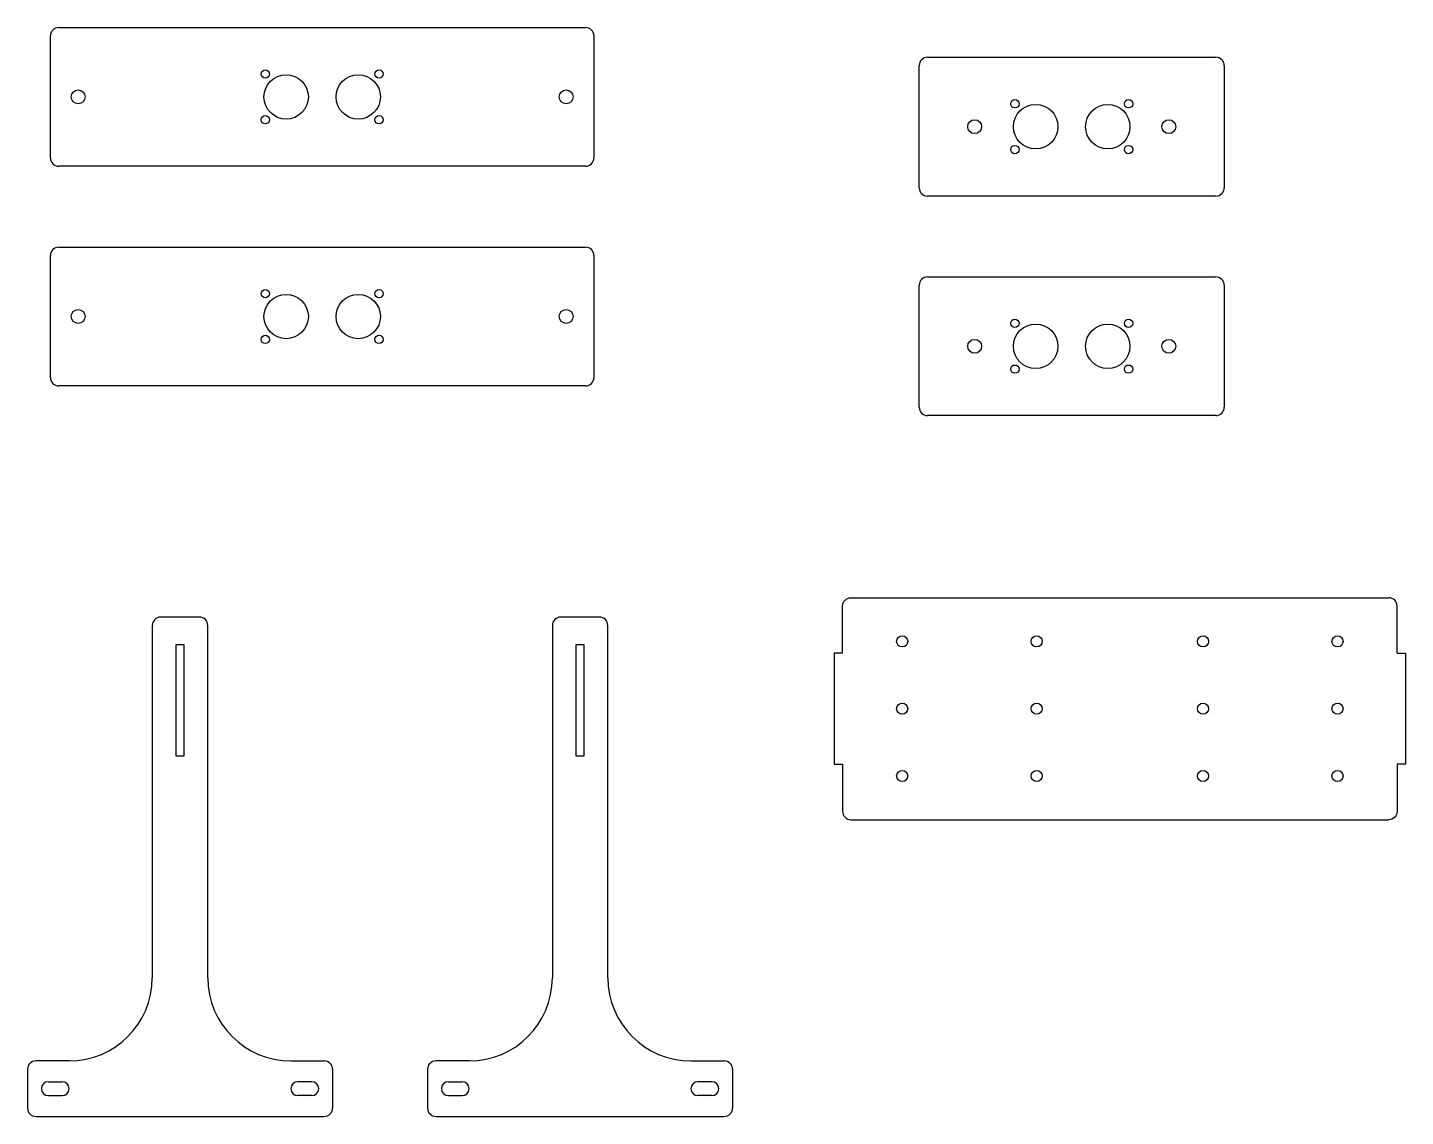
# Model space of a CAD drawing. Header units: inches. Extents: x 1186 to 1683, y -206 to 187.
import ezdxf

# ---------------------------------------------------------------- set-up
doc = ezdxf.new("R2010")
doc.units = ezdxf.units.IN
doc.header["$MEASUREMENT"] = 0

msp = doc.modelspace()

# ---------------------------------------------------------------- linework, layer by layer
for p, q in [((1197.67, 186.77), (1387.67, 186.77)), ((1194.67, 139.77), (1194.67, 183.77)), ((1390.67, 183.77), (1390.67, 139.77)), ((1510.98, 176.05), (1614.98, 176.05)), ((1507.98, 129.05), (1507.98, 173.05)), ((1617.98, 173.05), (1617.98, 129.05)), ((1387.67, 136.77), (1197.67, 136.77)), ((1614.98, 126.05), (1510.98, 126.05)), ((1194.67, 60.61), (1194.67, 104.61)), ((1197.67, 107.61), (1387.67, 107.61)), ((1390.67, 104.61), (1390.67, 60.61)), ((1510.98, 96.89), (1614.98, 96.89)), ((1507.98, 49.89), (1507.98, 93.89)), ((1617.98, 93.89), (1617.98, 49.89)), ((1387.67, 57.61), (1197.67, 57.61)), ((1614.98, 46.89), (1510.98, 46.89)), ((1483.35, -18.75), (1677.35, -18.75)), ((1231.4, -28.72, -13.3), (1231.4, -155.72, -13.3)), ((1248.4, -25.72, -13.3), (1234.4, -25.72, -13.3)), ((1251.4, -155.72, -13.3), (1251.4, -28.72, -13.3)), ((1375.67, -28.72, -13.3), (1375.67, -155.72, -13.3)), ((1392.67, -25.72, -13.3), (1378.67, -25.72, -13.3)), ((1395.67, -155.72, -13.3), (1395.67, -28.72, -13.3)), ((1483.35, -98.75), (1677.35, -98.75)), ((1186.4, -188.72, -13.3), (1186.4, -202.72, -13.3)), ((1201.4, -185.72, -13.3), (1189.4, -185.72, -13.3)), ((1281.4, -185.72, -13.3), (1293.4, -185.72, -13.3)), ((1296.4, -188.72, -13.3), (1296.4, -202.72, -13.3)), ((1330.67, -188.72, -13.3), (1330.67, -202.72, -13.3)), ((1345.67, -185.72, -13.3), (1333.67, -185.72, -13.3)), ((1425.67, -185.72, -13.3), (1437.67, -185.72, -13.3)), ((1440.67, -188.72, -13.3), (1440.67, -202.72, -13.3)), ((1193.9, -193.22, -13.3), (1198.9, -193.22, -13.3)), ((1288.9, -193.22, -13.3), (1283.9, -193.22, -13.3)), ((1338.17, -193.22, -13.3), (1343.17, -193.22, -13.3)), ((1433.17, -193.22, -13.3), (1428.17, -193.22, -13.3)), ((1193.9, -198.22, -13.3), (1198.9, -198.22, -13.3)), ((1288.9, -198.22, -13.3), (1283.9, -198.22, -13.3)), ((1338.17, -198.22, -13.3), (1343.17, -198.22, -13.3)), ((1433.17, -198.22, -13.3), (1428.17, -198.22, -13.3)), ((1189.4, -205.72, -13.3), (1293.4, -205.72, -13.3)), ((1333.67, -205.72, -13.3), (1437.67, -205.72, -13.3))]:
    msp.add_line(p, q)
for points in [[(1480.35, -38.75), (1480.35, -21.75, -0.414214), (1483.35, -18.75)], [(1680.35, -38.75), (1680.35, -21.75, 0.414214), (1677.35, -18.75)], [(1480.35, -78.75), (1480.35, -95.75, 0.414214), (1483.35, -98.75)], [(1680.35, -78.75), (1680.35, -95.75, -0.414214), (1677.35, -98.75)]]:
    msp.add_lwpolyline(points, format="xyb")
at = {"elevation": -13.3}
for points in [[(1239.9, -35.72), (1239.9, -75.72), (1242.9, -75.72), (1242.9, -35.72)], [(1384.17, -35.72), (1384.17, -75.72), (1387.17, -75.72), (1387.17, -35.72)]]:
    msp.add_lwpolyline(points, close=True, dxfattribs=at)
for points in [[(1480.35, -38.75), (1477.35, -38.75), (1477.35, -78.75), (1480.35, -78.75)], [(1680.35, -38.75), (1683.35, -38.75), (1683.35, -78.75), (1680.35, -78.75)]]:
    msp.add_lwpolyline(points)
for centre, radius in [((1272.17, 170.02), 1.5), ((1279.67, 161.77), 8), ((1305.67, 161.77), 8), ((1313.17, 170.02), 1.5), ((1204.67, 161.77), 2.5), ((1380.67, 161.77), 2.5), ((1542.48, 159.3), 1.5), ((1549.98, 151.05), 8), ((1575.98, 151.05), 8), ((1583.48, 159.3), 1.5), ((1272.17, 153.52), 1.5), ((1313.17, 153.52), 1.5), ((1527.98, 151.05), 2.5), ((1597.98, 151.05), 2.5), ((1542.48, 142.8), 1.5), ((1583.48, 142.8), 1.5), ((1272.17, 90.86), 1.5), ((1279.67, 82.61), 8), ((1305.67, 82.61), 8), ((1313.17, 90.86), 1.5), ((1204.67, 82.61), 2.5), ((1380.67, 82.61), 2.5), ((1542.48, 80.14), 1.5), ((1549.98, 71.89), 8), ((1575.98, 71.89), 8), ((1583.48, 80.14), 1.5), ((1272.17, 74.36), 1.5), ((1313.17, 74.36), 1.5), ((1527.98, 71.89), 2.5), ((1597.98, 71.89), 2.5), ((1542.48, 63.64), 1.5), ((1583.48, 63.64), 1.5), ((1501.85, -34.5), 2), ((1550.35, -34.5), 2), ((1610.35, -34.5), 2), ((1658.85, -34.5), 2), ((1501.85, -58.75), 2), ((1550.35, -58.75), 2), ((1610.35, -58.75), 2), ((1658.85, -58.75), 2), ((1501.85, -83), 2), ((1550.35, -83), 2), ((1610.35, -83), 2), ((1658.85, -83), 2)]:
    msp.add_circle(centre, radius)
for centre, radius, start, end in [((1197.67, 183.77), 3, 90, 180), ((1387.67, 183.77), 3, 0, 90), ((1510.98, 173.05), 3, 90, 180), ((1614.98, 173.05), 3, 0, 90), ((1197.67, 139.77), 3, 180, 270), ((1387.67, 139.77), 3, 270, 0), ((1510.98, 129.05), 3, 180, 270), ((1614.98, 129.05), 3, 270, 0), ((1197.67, 104.61), 3, 90, 180), ((1387.67, 104.61), 3, 0, 90), ((1510.98, 93.89), 3, 90, 180), ((1614.98, 93.89), 3, 0, 90), ((1197.67, 60.61), 3, 180, 270), ((1387.67, 60.61), 3, 270, 0), ((1510.98, 49.89), 3, 180, 270), ((1614.98, 49.89), 3, 270, 0), ((1234.4, -28.72, -13.3), 3, 90, 180), ((1248.4, -28.72, -13.3), 3, 0, 90), ((1378.67, -28.72, -13.3), 3, 90, 180), ((1392.67, -28.72, -13.3), 3, 0, 90), ((1201.4, -155.72, -13.3), 30, 270, 0), ((1281.4, -155.72, -13.3), 30, 180, 270), ((1345.67, -155.72, -13.3), 30, 270, 0), ((1425.67, -155.72, -13.3), 30, 180, 270), ((1189.4, -188.72, -13.3), 3, 90, 180), ((1293.4, -188.72, -13.3), 3, 0, 90), ((1333.67, -188.72, -13.3), 3, 90, 180), ((1437.67, -188.72, -13.3), 3, 0, 90), ((1193.9, -195.72, -13.3), 2.5, 90, 270), ((1198.9, -195.72, -13.3), 2.5, 270, 90), ((1283.9, -195.72, -13.3), 2.5, 90, 270), ((1288.9, -195.72, -13.3), 2.5, 270, 90), ((1338.17, -195.72, -13.3), 2.5, 90, 270), ((1343.17, -195.72, -13.3), 2.5, 270, 90), ((1428.17, -195.72, -13.3), 2.5, 90, 270), ((1433.17, -195.72, -13.3), 2.5, 270, 90), ((1189.4, -202.72, -13.3), 3, 180, 270), ((1293.4, -202.72, -13.3), 3, 270, 360), ((1333.67, -202.72, -13.3), 3, 180, 270), ((1437.67, -202.72, -13.3), 3, 270, 360)]:
    msp.add_arc(centre, radius, start, end)

doc.saveas('drawing.dxf')
